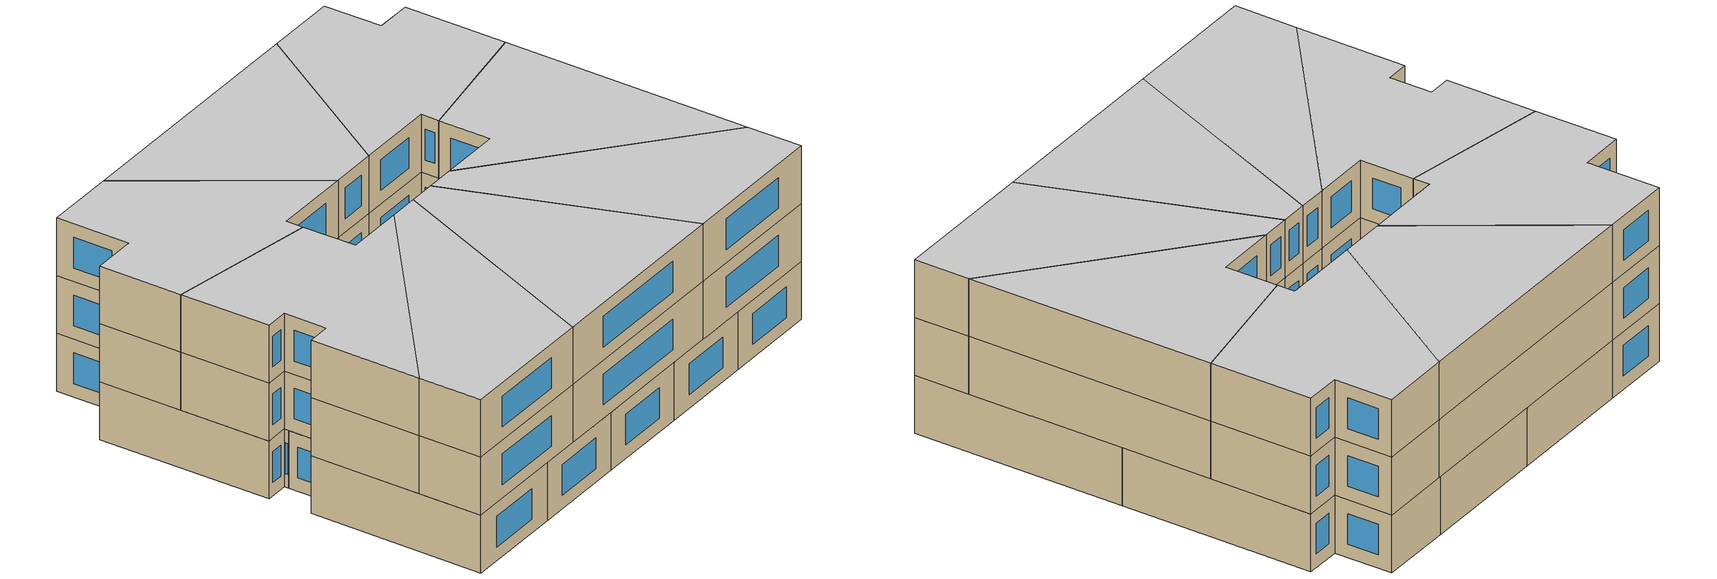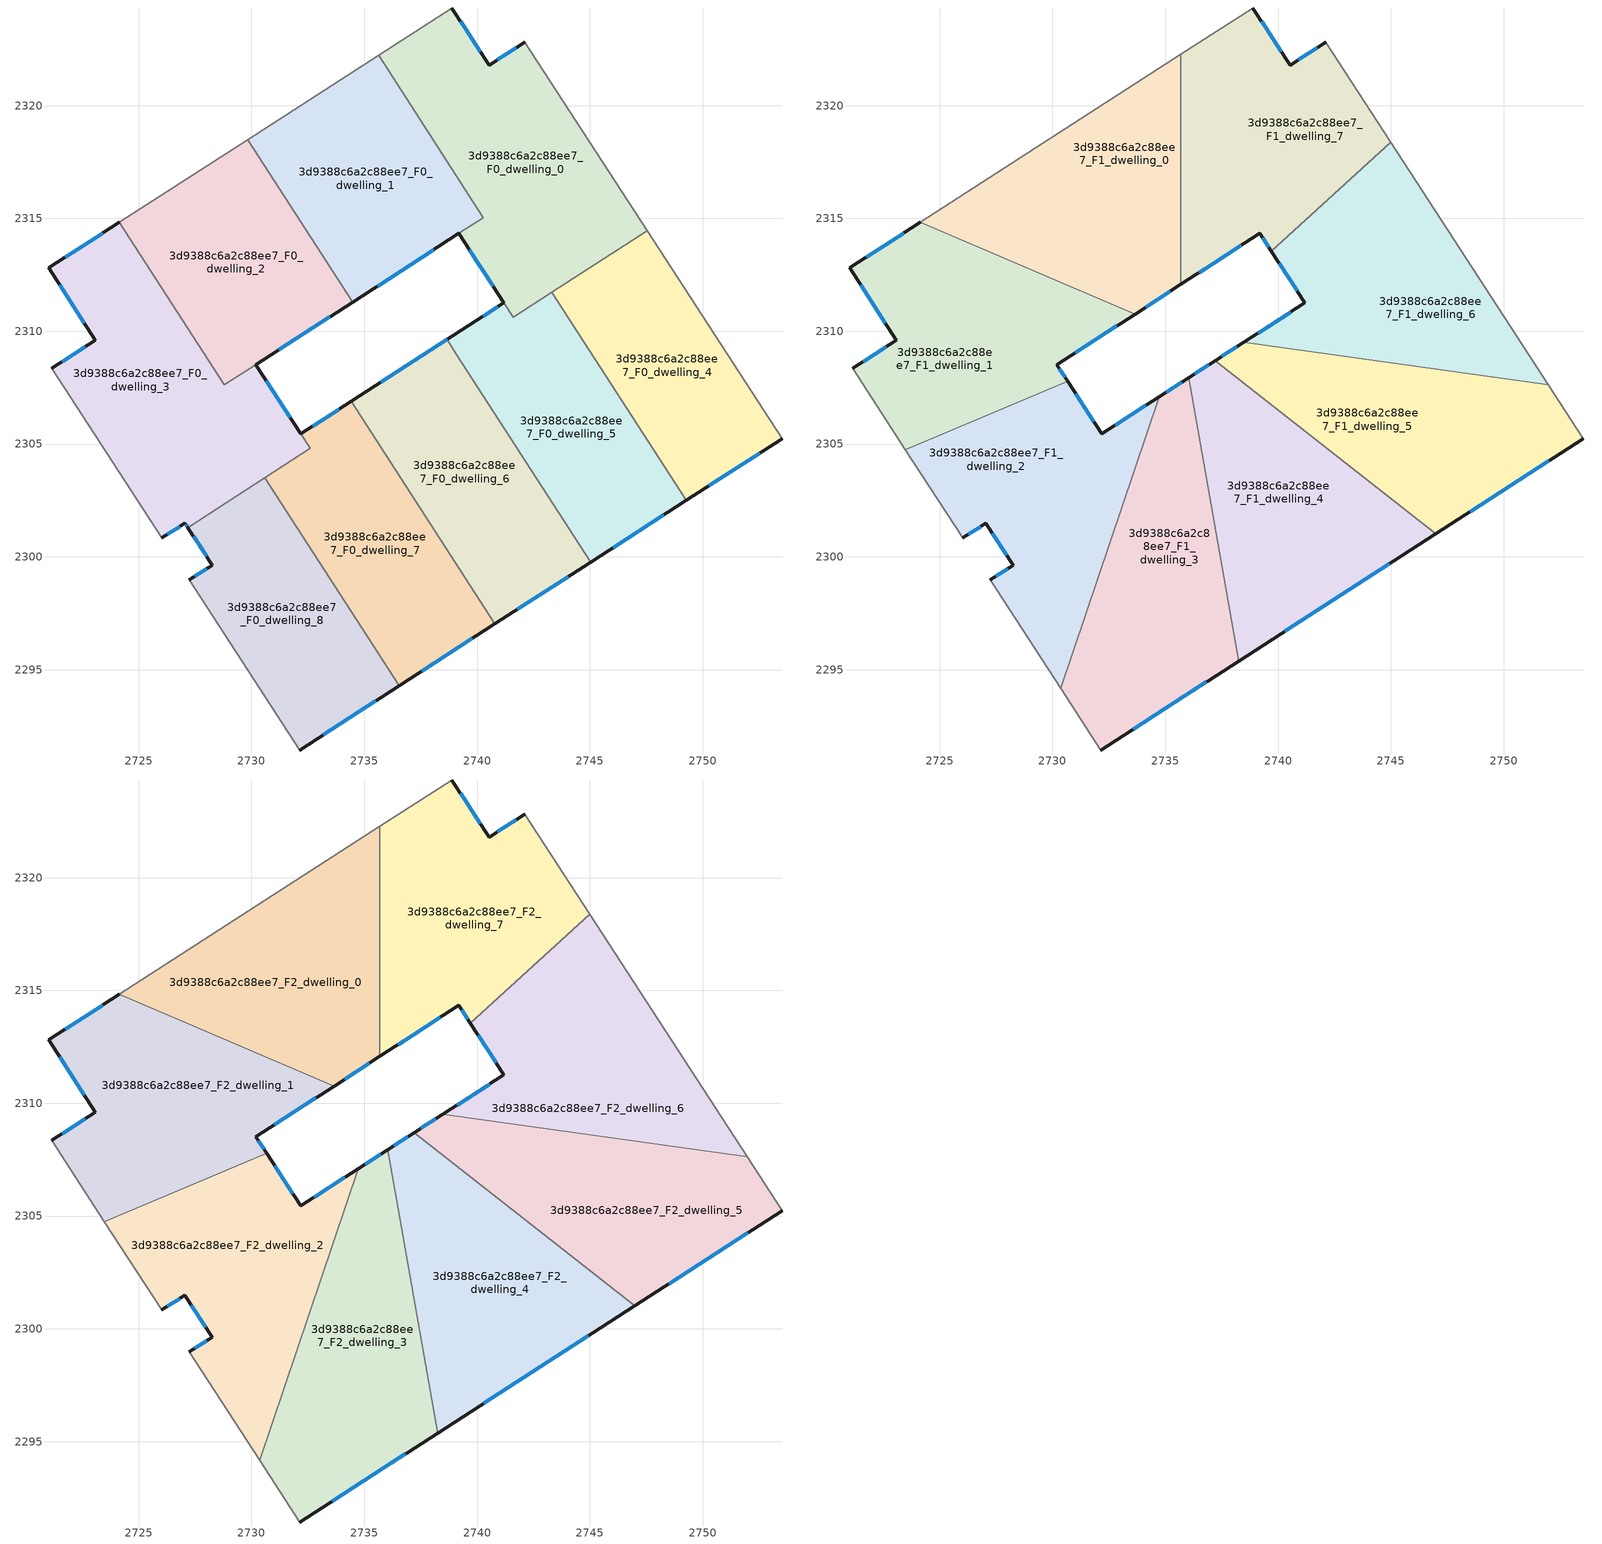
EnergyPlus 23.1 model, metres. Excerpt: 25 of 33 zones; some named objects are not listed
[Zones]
3d9388c6a2c88ee7_F0_dwelling_0
 floor ground (EU_floor_Construction): 2742.12,2322.82 2747.55,2314.45 2741.61,2310.62 2739.2,2314.34 2740.28,2315.04 2735.64,2322.24 2738.88,2324.33 2740.53,2321.8 z0
 wall outside (EU_wall_Construction): 2742.12,2322.82 2740.53,2321.8 2738.88,2324.33 / 2739.19,2314.34 2741.19,2311.26 z0:3
 wall to 3d9388c6a2c88ee7_F0_dwelling_1 (EU_wall_Construction): 2735.64,2322.24 2740.28,2315.04 2739.2,2314.34 z0:3
 wall adiabatic (EU_wall_Construction): 2738.88,2324.33 2735.64,2322.24 / 2747.55,2314.45 2742.12,2322.82 z0:3
 wall to 3d9388c6a2c88ee7_F0_dwelling_5 (EU_wall_Construction): 2741.19,2311.26 2741.61,2310.62 2743.32,2311.72 z0:3
 wall to 3d9388c6a2c88ee7_F0_dwelling_4 (EU_wall_Construction): 2743.32,2311.72 2747.55,2314.45 z0:3
 window (EU_Window_Construction): 2740.15,2322.39 2739.27,2323.74 / 2741.74,2322.58 2740.9,2322.04 / 2739.66,2313.62 2740.72,2311.99 z0.7:2.3
3d9388c6a2c88ee7_F0_dwelling_1
 floor ground (EU_floor_Construction): 2735.64,2322.24 2740.28,2315.04 2734.48,2311.29 2729.83,2318.49 z0
 wall outside (EU_wall_Construction): 2734.48,2311.29 2739.2,2314.34 z0:3
 wall to 3d9388c6a2c88ee7_F0_dwelling_2 (EU_wall_Construction): 2729.83,2318.49 2734.48,2311.29 z0:3
 wall adiabatic (EU_wall_Construction): 2735.64,2322.24 2729.83,2318.49 z0:3
 window (EU_Window_Construction): 2735.59,2312.01 2738.09,2313.62 z0.7:2.3
3d9388c6a2c88ee7_F0_dwelling_2
 floor ground (EU_floor_Construction): 2729.83,2318.49 2734.48,2311.29 2728.8,2307.62 2724.15,2314.83 z0
 wall outside (EU_wall_Construction): 2730.2,2308.52 2734.48,2311.29 z0:3
 wall adiabatic (EU_wall_Construction): 2729.83,2318.49 2724.15,2314.83 z0:3
 wall to 3d9388c6a2c88ee7_F0_dwelling_3 (EU_wall_Construction): 2724.15,2314.83 2728.8,2307.62 2730.19,2308.52 z0:3
 window (EU_Window_Construction): 2731.2,2309.17 2733.47,2310.64 z0.7:2.3
3d9388c6a2c88ee7_F0_dwelling_3
 floor ground (EU_floor_Construction): 2730.19,2308.52 2732.6,2304.81 2727.17,2301.3 2727.05,2301.49 2726.03,2300.84 2721.15,2308.36 2723.08,2309.61 2721.01,2312.81 2724.15,2314.83 2728.8,2307.62 z0
 wall outside (EU_wall_Construction): 2726.03,2300.84 2727.05,2301.49 2727.17,2301.3 / 2724.15,2314.83 2721.01,2312.81 2723.08,2309.61 2721.15,2308.36 / 2732.19,2305.45 2730.19,2308.52 z0:3
 wall adiabatic (EU_wall_Construction): 2721.15,2308.36 2726.03,2300.84 z0:3
 wall to 3d9388c6a2c88ee7_F0_dwelling_7 (EU_wall_Construction): 2730.6,2303.51 2732.6,2304.81 2732.19,2305.45 z0:3
 wall to 3d9388c6a2c88ee7_F0_dwelling_8 (EU_wall_Construction): 2727.17,2301.3 2730.6,2303.51 z0:3
 window (EU_Window_Construction): 2727.08,2301.45 2727.14,2301.35 / 2726.27,2300.99 2726.81,2301.34 / 2722.63,2309.31 2721.6,2308.65 / 2721.5,2312.06 2722.6,2310.36 / 2723.41,2314.35 2721.75,2313.28 / 2731.72,2306.17 2730.66,2307.8 z0.7:2.3
3d9388c6a2c88ee7_F0_dwelling_4
 floor ground (EU_floor_Construction): 2747.55,2314.45 2753.53,2305.24 2749.27,2302.5 2743.32,2311.72 z0
 wall outside (EU_wall_Construction): 2749.27,2302.5 2753.53,2305.24 z0:3
 wall to 3d9388c6a2c88ee7_F0_dwelling_5 (EU_wall_Construction): 2743.32,2311.72 2749.27,2302.5 z0:3
 wall adiabatic (EU_wall_Construction): 2753.53,2305.24 2747.55,2314.45 z0:3
 window (EU_Window_Construction): 2750.27,2303.14 2752.53,2304.6 z0.7:2.3
3d9388c6a2c88ee7_F0_dwelling_5
 floor ground (EU_floor_Construction): 2743.32,2311.72 2749.27,2302.5 2745.03,2299.76 2739.08,2308.98 2738.67,2309.63 2739.99,2310.49 2741.19,2311.26 2741.61,2310.62 z0
 wall outside (EU_wall_Construction): 2741.19,2311.26 2739.99,2310.49 / 2745.03,2299.76 2749.27,2302.5 z0:3
 wall to 3d9388c6a2c88ee7_F0_dwelling_6 (EU_wall_Construction): 2739.08,2308.98 2745.03,2299.76 / 2739.99,2310.49 2738.67,2309.63 2739.08,2308.99 z0:3
 window (EU_Window_Construction): 2740.91,2311.08 2740.27,2310.67 / 2746.03,2300.4 2748.28,2301.86 z0.7:2.3
3d9388c6a2c88ee7_F0_dwelling_6
 floor ground (EU_floor_Construction): 2739.99,2310.49 2738.67,2309.63 2739.08,2308.98 2745.03,2299.76 2740.79,2297.02 2734.42,2306.89 z0
 wall outside (EU_wall_Construction): 2739.99,2310.49 2734.42,2306.89 / 2740.79,2297.02 2745.03,2299.76 z0:3
 wall to 3d9388c6a2c88ee7_F0_dwelling_7 (EU_wall_Construction): 2734.42,2306.89 2740.79,2297.02 z0:3
 window (EU_Window_Construction): 2738.68,2309.64 2735.73,2307.74 / 2741.79,2297.67 2744.04,2299.12 z0.7:2.3
3d9388c6a2c88ee7_F0_dwelling_7
 floor ground (EU_floor_Construction): 2734.42,2306.89 2740.79,2297.02 2736.55,2294.29 2730.6,2303.51 2732.6,2304.81 2732.19,2305.45 z0
 wall outside (EU_wall_Construction): 2734.42,2306.89 2732.19,2305.45 / 2736.55,2294.29 2740.79,2297.02 z0:3
 wall to 3d9388c6a2c88ee7_F0_dwelling_8 (EU_wall_Construction): 2730.6,2303.51 2736.55,2294.29 z0:3
 window (EU_Window_Construction): 2733.9,2306.55 2732.71,2305.79 / 2737.54,2294.93 2739.79,2296.38 z0.7:2.3
3d9388c6a2c88ee7_F0_dwelling_8
 floor ground (EU_floor_Construction): 2730.6,2303.51 2736.55,2294.29 2732.14,2291.44 2727.24,2298.98 2728.26,2299.63 2727.17,2301.3 z0
 wall outside (EU_wall_Construction): 2732.14,2291.44 2736.55,2294.29 / 2727.17,2301.3 2728.26,2299.63 2727.24,2298.98 z0:3
 wall adiabatic (EU_wall_Construction): 2727.24,2298.98 2732.14,2291.44 z0:3
 window (EU_Window_Construction): 2733.17,2292.11 2735.51,2293.62 / 2728.02,2299.48 2727.48,2299.13 / 2727.43,2300.91 2728.01,2300.02 z0.7:2.3
3d9388c6a2c88ee7_F1_dwelling_0
 floor to 3d9388c6a2c88ee7_F0_dwelling_1 (EU_floor_Construction): 2735.64,2322.24 2735.69,2322.16 2735.69,2312.07 2734.48,2311.29 2729.83,2318.49 z3
 floor to 3d9388c6a2c88ee7_F0_dwelling_2 (EU_floor_Construction): 2729.83,2318.49 2734.48,2311.29 2733.66,2310.76 2724.15,2314.83 z3
 wall outside (EU_wall_Construction): 2733.66,2310.76 2735.69,2312.07 z3:6
 wall to 3d9388c6a2c88ee7_F1_dwelling_1 (EU_wall_Construction): 2724.14,2314.82 2733.66,2310.76 z3:6
 wall adiabatic (EU_wall_Construction): 2735.69,2322.27 2724.14,2314.82 z3:6
 wall to 3d9388c6a2c88ee7_F1_dwelling_7 (EU_wall_Construction): 2735.69,2312.07 2735.69,2322.27 z3:6
 window (EU_Window_Construction): 2734.14,2311.07 2735.21,2311.77 z3.7:5.3
3d9388c6a2c88ee7_F1_dwelling_1
 floor to 3d9388c6a2c88ee7_F0_dwelling_3 (EU_floor_Construction): 2730.19,2308.52 2730.67,2307.78 2723.48,2304.76 2721.15,2308.36 2723.08,2309.61 2721.01,2312.81 2724.14,2314.82 2724.15,2314.82 2728.8,2307.62 z3
 floor to 3d9388c6a2c88ee7_F0_dwelling_2 (EU_floor_Construction): 2733.66,2310.76 2728.8,2307.62 2724.15,2314.82 z3
 wall outside (EU_wall_Construction): 2724.14,2314.82 2721.01,2312.81 2723.08,2309.61 2721.15,2308.36 / 2730.67,2307.78 2730.19,2308.52 2733.66,2310.76 z3:6
 wall to 3d9388c6a2c88ee7_F1_dwelling_2 (EU_wall_Construction): 2723.48,2304.76 2730.67,2307.78 z3:6
 wall adiabatic (EU_wall_Construction): 2721.15,2308.36 2723.48,2304.76 z3:6
 window (EU_Window_Construction): 2721.5,2312.06 2722.6,2310.36 / 2723.41,2314.35 2721.75,2313.28 / 2731.01,2309.05 2732.84,2310.23 / 2730.56,2307.95 2730.3,2308.35 / 2722.63,2309.31 2721.6,2308.65 z3.7:5.3
3d9388c6a2c88ee7_F1_dwelling_2
 floor to 3d9388c6a2c88ee7_F0_dwelling_8 (EU_floor_Construction): 2730.6,2303.51 2732.51,2300.54 2730.36,2294.18 2727.24,2298.98 2728.26,2299.63 2727.17,2301.3 z3
 floor to 3d9388c6a2c88ee7_F0_dwelling_3 (EU_floor_Construction): 2730.67,2307.78 2732.6,2304.81 2727.17,2301.3 2727.05,2301.49 2726.03,2300.84 2723.48,2304.76 z3
 floor to 3d9388c6a2c88ee7_F0_dwelling_7 (EU_floor_Construction): 2734.42,2306.89 2734.59,2306.64 2732.51,2300.54 2730.6,2303.51 2732.6,2304.81 2732.19,2305.45 z3
 floor to 3d9388c6a2c88ee7_F0_dwelling_6 (EU_floor_Construction): 2734.74,2307.1 2734.59,2306.64 2734.42,2306.89 z3
 wall outside (EU_wall_Construction): 2726.03,2300.84 2727.05,2301.49 2728.26,2299.63 2727.24,2298.98 / 2734.74,2307.1 2732.19,2305.45 2730.67,2307.78 z3:6
 wall adiabatic (EU_wall_Construction): 2723.48,2304.76 2726.03,2300.84 / 2727.24,2298.98 2730.36,2294.18 z3:6
 wall to 3d9388c6a2c88ee7_F1_dwelling_3 (EU_wall_Construction): 2730.36,2294.18 2734.74,2307.1 z3:6
 window (EU_Window_Construction): 2726.27,2300.99 2726.81,2301.34 / 2731.83,2306 2731.03,2307.23 / 2734.14,2306.71 2732.79,2305.84 / 2728.02,2299.48 2727.48,2299.13 / 2727.33,2301.06 2727.98,2300.07 z3.7:5.3
3d9388c6a2c88ee7_F1_dwelling_3
 floor to 3d9388c6a2c88ee7_F0_dwelling_7 (EU_floor_Construction): 2734.59,2306.64 2736.89,2303.06 2738.25,2295.38 2736.55,2294.29 2732.51,2300.54 z3
 floor to 3d9388c6a2c88ee7_F0_dwelling_8 (EU_floor_Construction): 2732.51,2300.54 2736.55,2294.29 2732.14,2291.44 2730.36,2294.18 z3
 floor to 3d9388c6a2c88ee7_F0_dwelling_6 (EU_floor_Construction): 2736.04,2307.93 2736.89,2303.06 2734.59,2306.64 2734.74,2307.1 z3
 wall outside (EU_wall_Construction): 2736.04,2307.93 2734.74,2307.1 / 2732.14,2291.44 2738.25,2295.38 z3:6
 wall to 3d9388c6a2c88ee7_F1_dwelling_4 (EU_wall_Construction): 2738.25,2295.38 2736.04,2307.93 z3:6
 wall adiabatic (EU_wall_Construction): 2730.36,2294.18 2732.14,2291.44 z3:6
 window (EU_Window_Construction): 2735.73,2307.74 2735.05,2307.3 / 2733.57,2292.36 2736.81,2294.46 z3.7:5.3
3d9388c6a2c88ee7_F1_dwelling_4
 floor to 3d9388c6a2c88ee7_F0_dwelling_6 (EU_floor_Construction): 2741.38,2305.42 2745.03,2299.76 2740.79,2297.02 2736.89,2303.06 2736.04,2307.93 2737.21,2308.69 z3
 floor to 3d9388c6a2c88ee7_F0_dwelling_7 (EU_floor_Construction): 2736.89,2303.06 2740.79,2297.02 2738.25,2295.38 z3
 floor to 3d9388c6a2c88ee7_F0_dwelling_5 (EU_floor_Construction): 2746.98,2301.02 2745.03,2299.76 2741.39,2305.41 z3
 wall outside (EU_wall_Construction): 2737.21,2308.7 2736.04,2307.93 / 2738.25,2295.38 2746.98,2301.02 z3:6
 wall to 3d9388c6a2c88ee7_F1_dwelling_5 (EU_wall_Construction): 2746.98,2301.02 2737.21,2308.7 z3:6
 window (EU_Window_Construction): 2736.94,2308.52 2736.31,2308.11 / 2740.3,2296.71 2744.93,2299.69 z3.7:5.3
3d9388c6a2c88ee7_F1_dwelling_5
 floor outside (EU_floor_Construction): 2739.08,2308.98 2738.78,2309.46 2741.38,2305.42 z3
 floor to 3d9388c6a2c88ee7_F0_dwelling_5 (EU_floor_Construction): 2745.37,2308.55 2749.27,2302.5 2746.98,2301.02 2741.39,2305.41 2738.78,2309.46 z3
 floor to 3d9388c6a2c88ee7_F0_dwelling_4 (EU_floor_Construction): 2751.97,2307.64 2753.53,2305.24 2749.27,2302.5 2745.37,2308.55 z3
 floor to 3d9388c6a2c88ee7_F0_dwelling_6 (EU_floor_Construction): 2739.08,2308.98 2741.38,2305.42 2737.21,2308.69 2738.47,2309.51 2738.77,2309.47 z3
 wall outside (EU_wall_Construction): 2738.47,2309.51 2737.21,2308.7 / 2746.98,2301.02 2753.53,2305.24 z3:6
 wall to 3d9388c6a2c88ee7_F1_dwelling_6 (EU_wall_Construction): 2751.97,2307.64 2738.47,2309.51 z3:6
 wall adiabatic (EU_wall_Construction): 2753.53,2305.24 2751.97,2307.64 z3:6
 window (EU_Window_Construction): 2738.18,2309.32 2737.51,2308.89 / 2748.52,2302.01 2751.99,2304.25 z3.7:5.3
3d9388c6a2c88ee7_F1_dwelling_6
 floor to 3d9388c6a2c88ee7_F0_dwelling_4 (EU_floor_Construction): 2747.55,2314.45 2751.97,2307.64 2745.37,2308.55 2743.32,2311.72 z3
 floor to 3d9388c6a2c88ee7_F0_dwelling_0 (EU_floor_Construction): 2745,2318.37 2747.55,2314.45 2741.61,2310.62 2739.71,2313.55 z3
 floor to 3d9388c6a2c88ee7_F0_dwelling_5 (EU_floor_Construction): 2743.32,2311.72 2745.37,2308.55 2738.78,2309.46 2738.67,2309.63 2739.9,2310.43 2741.19,2311.26 2741.61,2310.62 z3
 floor to 3d9388c6a2c88ee7_F0_dwelling_6 (EU_floor_Construction): 2739.9,2310.43 2738.67,2309.63 2738.77,2309.47 2738.47,2309.51 z3
 wall outside (EU_wall_Construction): 2739.71,2313.55 2741.19,2311.26 2738.47,2309.51 z3:6
 wall to 3d9388c6a2c88ee7_F1_dwelling_7 (EU_wall_Construction): 2745,2318.37 2739.71,2313.55 z3:6
 wall adiabatic (EU_wall_Construction): 2751.97,2307.64 2745,2318.37 z3:6
 window (EU_Window_Construction): 2740.55,2310.85 2739.11,2309.92 / 2740.05,2313.01 2740.84,2311.8 z3.7:5.3
3d9388c6a2c88ee7_F1_dwelling_7
 floor to 3d9388c6a2c88ee7_F0_dwelling_0 (EU_floor_Construction): 2742.12,2322.82 2745,2318.37 2739.71,2313.55 2739.2,2314.34 2740.28,2315.04 2735.69,2322.16 2735.69,2322.27 2738.88,2324.33 2740.53,2321.8 z3
 floor to 3d9388c6a2c88ee7_F0_dwelling_1 (EU_floor_Construction): 2735.69,2322.16 2740.28,2315.04 2735.69,2312.07 z3
 wall outside (EU_wall_Construction): 2742.12,2322.82 2740.53,2321.8 2738.88,2324.33 / 2735.69,2312.07 2739.2,2314.34 2739.71,2313.55 z3:6
 wall adiabatic (EU_wall_Construction): 2745,2318.37 2742.12,2322.82 / 2738.88,2324.33 2735.69,2322.27 z3:6
 window (EU_Window_Construction): 2741.74,2322.58 2740.9,2322.04 / 2739.31,2314.15 2739.59,2313.73 / 2736.51,2312.61 2738.37,2313.81 / 2740.15,2322.39 2739.27,2323.74 z3.7:5.3
3d9388c6a2c88ee7_F2_dwelling_0
 floor to 3d9388c6a2c88ee7_F1_dwelling_0 (EU_floor_Construction): 2735.69,2322.27 2735.69,2312.07 2733.66,2310.76 2724.14,2314.82 z6
 wall outside (EU_wall_Construction): 2733.66,2310.76 2735.69,2312.07 z6:9
 wall to 3d9388c6a2c88ee7_F2_dwelling_1 (EU_wall_Construction): 2724.14,2314.82 2733.66,2310.76 z6:9
 wall adiabatic (EU_wall_Construction): 2735.69,2322.27 2724.14,2314.82 z6:9
 wall to 3d9388c6a2c88ee7_F2_dwelling_7 (EU_wall_Construction): 2735.69,2312.07 2735.69,2322.27 z6:9
 window (EU_Window_Construction): 2734.14,2311.07 2735.21,2311.77 z6.7:8.3
 ceiling to 3d9388c6a2c88ee7_F3_dwelling_0 (EU_floor_Construction): 2735.69,2312.07 2735.69,2322.27 2724.14,2314.82 2733.66,2310.76 z9
3d9388c6a2c88ee7_F2_dwelling_1
 floor to 3d9388c6a2c88ee7_F1_dwelling_1 (EU_floor_Construction): 2733.66,2310.76 2730.19,2308.52 2730.67,2307.78 2723.48,2304.76 2721.15,2308.36 2723.08,2309.61 2721.01,2312.81 2724.14,2314.82 z6
 wall outside (EU_wall_Construction): 2724.14,2314.82 2721.01,2312.81 2723.08,2309.61 2721.15,2308.36 / 2730.67,2307.78 2730.19,2308.52 2733.66,2310.76 z6:9
 wall to 3d9388c6a2c88ee7_F2_dwelling_2 (EU_wall_Construction): 2723.48,2304.76 2730.67,2307.78 z6:9
 wall adiabatic (EU_wall_Construction): 2721.15,2308.36 2723.48,2304.76 z6:9
 window (EU_Window_Construction): 2721.5,2312.06 2722.6,2310.36 / 2723.41,2314.35 2721.75,2313.28 / 2731.01,2309.05 2732.84,2310.23 / 2730.56,2307.95 2730.3,2308.35 / 2722.63,2309.31 2721.6,2308.65 z6.7:8.3
 ceiling to 3d9388c6a2c88ee7_F3_dwelling_1 (EU_floor_Construction): 2730.67,2307.78 2730.19,2308.52 2733.66,2310.76 2724.14,2314.82 2721.01,2312.81 2723.08,2309.61 2721.15,2308.36 2723.48,2304.76 z9
3d9388c6a2c88ee7_F2_dwelling_2
 floor to 3d9388c6a2c88ee7_F1_dwelling_2 (EU_floor_Construction): 2734.74,2307.1 2730.36,2294.18 2727.24,2298.98 2728.26,2299.63 2727.05,2301.49 2726.03,2300.84 2723.48,2304.76 2730.67,2307.78 2732.19,2305.45 z6
 wall outside (EU_wall_Construction): 2726.03,2300.84 2727.05,2301.49 2728.26,2299.63 2727.24,2298.98 / 2734.74,2307.1 2732.19,2305.45 2730.67,2307.78 z6:9
 wall adiabatic (EU_wall_Construction): 2723.48,2304.76 2726.03,2300.84 / 2727.24,2298.98 2730.36,2294.18 z6:9
 wall to 3d9388c6a2c88ee7_F2_dwelling_3 (EU_wall_Construction): 2730.36,2294.18 2734.74,2307.1 z6:9
 window (EU_Window_Construction): 2726.27,2300.99 2726.81,2301.34 / 2731.83,2306 2731.03,2307.23 / 2734.14,2306.71 2732.79,2305.84 / 2728.02,2299.48 2727.48,2299.13 / 2727.33,2301.06 2727.98,2300.07 z6.7:8.3
 ceiling to 3d9388c6a2c88ee7_F3_dwelling_2 (EU_floor_Construction): 2730.36,2294.18 2734.74,2307.1 2732.19,2305.45 2730.67,2307.78 2723.48,2304.76 2726.03,2300.84 2727.05,2301.49 2728.26,2299.63 2727.24,2298.98 z9
3d9388c6a2c88ee7_F2_dwelling_3
 floor to 3d9388c6a2c88ee7_F1_dwelling_3 (EU_floor_Construction): 2736.04,2307.93 2738.25,2295.38 2732.14,2291.44 2730.36,2294.18 2734.74,2307.1 z6
 wall outside (EU_wall_Construction): 2736.04,2307.93 2734.74,2307.1 / 2732.14,2291.44 2738.25,2295.38 z6:9
 wall to 3d9388c6a2c88ee7_F2_dwelling_4 (EU_wall_Construction): 2738.25,2295.38 2736.04,2307.93 z6:9
 wall adiabatic (EU_wall_Construction): 2730.36,2294.18 2732.14,2291.44 z6:9
 window (EU_Window_Construction): 2735.73,2307.74 2735.05,2307.3 / 2733.57,2292.36 2736.81,2294.46 z6.7:8.3
 ceiling to 3d9388c6a2c88ee7_F3_dwelling_3 (EU_floor_Construction): 2738.25,2295.38 2736.04,2307.93 2734.74,2307.1 2730.36,2294.18 2732.14,2291.44 z9
3d9388c6a2c88ee7_F2_dwelling_4
 floor to 3d9388c6a2c88ee7_F1_dwelling_4 (EU_floor_Construction): 2746.98,2301.02 2738.25,2295.38 2736.04,2307.93 2737.21,2308.7 z6
 wall outside (EU_wall_Construction): 2737.21,2308.7 2736.04,2307.93 / 2738.25,2295.38 2746.98,2301.02 z6:9
 wall to 3d9388c6a2c88ee7_F2_dwelling_5 (EU_wall_Construction): 2746.98,2301.02 2737.21,2308.7 z6:9
 window (EU_Window_Construction): 2736.94,2308.52 2736.31,2308.11 / 2740.3,2296.71 2744.93,2299.69 z6.7:8.3
 ceiling to 3d9388c6a2c88ee7_F3_dwelling_4 (EU_floor_Construction): 2746.98,2301.02 2737.21,2308.7 2736.04,2307.93 2738.25,2295.38 z9
3d9388c6a2c88ee7_F2_dwelling_5
 floor to 3d9388c6a2c88ee7_F1_dwelling_5 (EU_floor_Construction): 2751.97,2307.64 2753.53,2305.24 2746.98,2301.02 2737.21,2308.7 2738.47,2309.51 z6
 wall outside (EU_wall_Construction): 2738.47,2309.51 2737.21,2308.7 / 2746.98,2301.02 2753.53,2305.24 z6:9
 wall to 3d9388c6a2c88ee7_F2_dwelling_6 (EU_wall_Construction): 2751.97,2307.64 2738.47,2309.51 z6:9
 wall adiabatic (EU_wall_Construction): 2753.53,2305.24 2751.97,2307.64 z6:9
 window (EU_Window_Construction): 2738.18,2309.32 2737.51,2308.89 / 2748.52,2302.01 2751.99,2304.25 z6.7:8.3
 ceiling to 3d9388c6a2c88ee7_F3_dwelling_5 (EU_floor_Construction): 2753.53,2305.24 2751.97,2307.64 2738.47,2309.51 2737.21,2308.7 2746.98,2301.02 z9
3d9388c6a2c88ee7_F2_dwelling_6
 floor to 3d9388c6a2c88ee7_F1_dwelling_6 (EU_floor_Construction): 2745,2318.37 2751.97,2307.64 2738.47,2309.51 2741.19,2311.26 2739.71,2313.55 z6
 wall outside (EU_wall_Construction): 2739.71,2313.55 2741.19,2311.26 2738.47,2309.51 z6:9
 wall to 3d9388c6a2c88ee7_F2_dwelling_7 (EU_wall_Construction): 2745,2318.37 2739.71,2313.55 z6:9
 wall adiabatic (EU_wall_Construction): 2751.97,2307.64 2745,2318.37 z6:9
 window (EU_Window_Construction): 2740.55,2310.85 2739.11,2309.92 / 2740.05,2313.01 2740.84,2311.8 z6.7:8.3
 ceiling to 3d9388c6a2c88ee7_F3_dwelling_6 (EU_floor_Construction): 2751.97,2307.64 2745,2318.37 2739.71,2313.55 2741.19,2311.26 2738.47,2309.51 z9
3d9388c6a2c88ee7_F2_dwelling_7
 floor to 3d9388c6a2c88ee7_F1_dwelling_7 (EU_floor_Construction): 2742.12,2322.82 2745,2318.37 2739.71,2313.55 2739.2,2314.34 2735.69,2312.07 2735.69,2322.27 2738.88,2324.33 2740.53,2321.8 z6
 wall outside (EU_wall_Construction): 2742.12,2322.82 2740.53,2321.8 2738.88,2324.33 / 2735.69,2312.07 2739.2,2314.34 2739.71,2313.55 z6:9
 wall adiabatic (EU_wall_Construction): 2745,2318.37 2742.12,2322.82 / 2738.88,2324.33 2735.69,2322.27 z6:9
 window (EU_Window_Construction): 2741.74,2322.58 2740.9,2322.04 / 2739.31,2314.15 2739.59,2313.73 / 2736.51,2312.61 2738.37,2313.81 / 2740.15,2322.39 2739.27,2323.74 z6.7:8.3
 ceiling to 3d9388c6a2c88ee7_F3_dwelling_7 (EU_floor_Construction): 2739.71,2313.55 2745,2318.37 2742.12,2322.82 2740.53,2321.8 2738.88,2324.33 2735.69,2322.27 2735.69,2312.07 2739.2,2314.34 z9
[Building]
EU S2 Campaign: North Axis=0; Terrain=City; Solar Distribution=FullExterior
[Site:Location]
Budapest.Ferenc.Liszt.Intl.AP: Latitude=47.437; Longitude=19.256; Time Zone=1; Elevation=185
[SizingPeriod:WeatherFileDays]
AnnualSizingPeriod: Begin Month=1; Begin Day of Month=1; End Month=12; End Day of Month=31; Day of Week for Start Day=Monday; Use Weather File Daylight Saving Period=No; Use Weather File Rain and Snow Indicators=No
[MATERIAL]
EU_InternalMass_Material: Roughness=MediumRough; Thickness=0.1; Conductivity=1; Density=1800; Specific Heat=900; Thermal Absorptance=0.9; Solar Absorptance=0.7; Visible Absorptance=0.7
[MATERIAL:NOMASS] Roughness=MediumRough; Thermal Absorptance=0.9; Solar Absorptance=0.7; Visible Absorptance=0.7
Name | Thermal Resistance
EU_wall_NoMass | 0.832559
EU_floor_NoMass | 0.872794
[WINDOWMATERIAL:SIMPLEGLAZINGSYSTEM]
EU_Window_SimpleGlazing: UFactor=2.79869; Solar Heat Gain Coefficient=0.75; Visible Transmittance=0.75
[CONSTRUCTION]
EU_wall_Construction: EU_wall_NoMass
EU_floor_Construction: EU_floor_NoMass
EU_Window_Construction: EU_Window_SimpleGlazing
EU_InternalMass_Construction: EU_InternalMass_Material
[ZONE] Type=1; Multiplier=1; Ceiling Height=autocalculate; Floor Area=autocalculate; Part of Total Floor Area=Yes
Name | Volume
3d9388c6a2c88ee7_F0_dwelling_0 | 224.944
3d9388c6a2c88ee7_F1_dwelling_0; 3d9388c6a2c88ee7_F2_dwelling_0 | 207.797
3d9388c6a2c88ee7_F0_dwelling_1 | 177.652
3d9388c6a2c88ee7_F1_dwelling_1; 3d9388c6a2c88ee7_F2_dwelling_1 | 207.79
3d9388c6a2c88ee7_F0_dwelling_2 | 173.973
3d9388c6a2c88ee7_F1_dwelling_2; 3d9388c6a2c88ee7_F2_dwelling_2 | 207.796
3d9388c6a2c88ee7_F0_dwelling_3 | 229.893
3d9388c6a2c88ee7_F1_dwelling_3; 3d9388c6a2c88ee7_F2_dwelling_3 | 207.795
3d9388c6a2c88ee7_F0_dwelling_4 | 166.239
3d9388c6a2c88ee7_F1_dwelling_4; 3d9388c6a2c88ee7_F2_dwelling_4 | 207.793
3d9388c6a2c88ee7_F0_dwelling_5 | 173.164
3d9388c6a2c88ee7_F1_dwelling_5; 3d9388c6a2c88ee7_F2_dwelling_5 | 207.811
3d9388c6a2c88ee7_F0_dwelling_6 | 177.88
3d9388c6a2c88ee7_F1_dwelling_6; 3d9388c6a2c88ee7_F2_dwelling_6 | 207.792
3d9388c6a2c88ee7_F0_dwelling_7 | 172.369
3d9388c6a2c88ee7_F1_dwelling_7; 3d9388c6a2c88ee7_F2_dwelling_7 | 207.773
3d9388c6a2c88ee7_F0_dwelling_8 | 166.234
[INTERNALMASS] Construction=EU_InternalMass_Construction
Name | Zone or ZoneList | Surface Area
3d9388c6a2c88ee7_F0_dwelling_0_EU_InternalMass | 3d9388c6a2c88ee7_F0_dwelling_0 | 74.9858
3d9388c6a2c88ee7_F0_dwelling_1_EU_InternalMass | 3d9388c6a2c88ee7_F0_dwelling_1 | 59.2158
3d9388c6a2c88ee7_F0_dwelling_2_EU_InternalMass | 3d9388c6a2c88ee7_F0_dwelling_2 | 57.9914
3d9388c6a2c88ee7_F0_dwelling_3_EU_InternalMass | 3d9388c6a2c88ee7_F0_dwelling_3 | 76.6298
3d9388c6a2c88ee7_F0_dwelling_4_EU_InternalMass | 3d9388c6a2c88ee7_F0_dwelling_4 | 55.413
3d9388c6a2c88ee7_F0_dwelling_5_EU_InternalMass | 3d9388c6a2c88ee7_F0_dwelling_5 | 57.7146
3d9388c6a2c88ee7_F0_dwelling_6_EU_InternalMass | 3d9388c6a2c88ee7_F0_dwelling_6 | 59.3053
3d9388c6a2c88ee7_F0_dwelling_7_EU_InternalMass | 3d9388c6a2c88ee7_F0_dwelling_7 | 57.4525
3d9388c6a2c88ee7_F0_dwelling_8_EU_InternalMass | 3d9388c6a2c88ee7_F0_dwelling_8 | 55.4112
3d9388c6a2c88ee7_F1_dwelling_0_EU_InternalMass | 3d9388c6a2c88ee7_F1_dwelling_0 | 69.2656
3d9388c6a2c88ee7_F1_dwelling_1_EU_InternalMass | 3d9388c6a2c88ee7_F1_dwelling_1 | 69.2631
3d9388c6a2c88ee7_F1_dwelling_2_EU_InternalMass | 3d9388c6a2c88ee7_F1_dwelling_2 | 69.2651
3d9388c6a2c88ee7_F1_dwelling_3_EU_InternalMass | 3d9388c6a2c88ee7_F1_dwelling_3 | 69.2647
3d9388c6a2c88ee7_F1_dwelling_4_EU_InternalMass | 3d9388c6a2c88ee7_F1_dwelling_4 | 69.2645
3d9388c6a2c88ee7_F1_dwelling_5_EU_InternalMass | 3d9388c6a2c88ee7_F1_dwelling_5 | 69.2702
3d9388c6a2c88ee7_F1_dwelling_6_EU_InternalMass | 3d9388c6a2c88ee7_F1_dwelling_6 | 69.2638
3d9388c6a2c88ee7_F1_dwelling_7_EU_InternalMass | 3d9388c6a2c88ee7_F1_dwelling_7 | 69.2578
3d9388c6a2c88ee7_F2_dwelling_0_EU_InternalMass | 3d9388c6a2c88ee7_F2_dwelling_0 | 69.2656
3d9388c6a2c88ee7_F2_dwelling_1_EU_InternalMass | 3d9388c6a2c88ee7_F2_dwelling_1 | 69.2631
3d9388c6a2c88ee7_F2_dwelling_2_EU_InternalMass | 3d9388c6a2c88ee7_F2_dwelling_2 | 69.2651
3d9388c6a2c88ee7_F2_dwelling_3_EU_InternalMass | 3d9388c6a2c88ee7_F2_dwelling_3 | 69.2647
3d9388c6a2c88ee7_F2_dwelling_4_EU_InternalMass | 3d9388c6a2c88ee7_F2_dwelling_4 | 69.2645
3d9388c6a2c88ee7_F2_dwelling_5_EU_InternalMass | 3d9388c6a2c88ee7_F2_dwelling_5 | 69.2702
3d9388c6a2c88ee7_F2_dwelling_6_EU_InternalMass | 3d9388c6a2c88ee7_F2_dwelling_6 | 69.2638
3d9388c6a2c88ee7_F2_dwelling_7_EU_InternalMass | 3d9388c6a2c88ee7_F2_dwelling_7 | 69.2578
[OTHEREQUIPMENT] Fuel Type=Electricity; Design Level Calculation Method=Watts/Area; Power per Zone Floor Area=1; Fraction Latent=0; Fraction Radiant=0; Fraction Lost=0; Carbon Dioxide Generation Rate=0; EndUse Subcategory=EU_Step8_InternalGains
Name | Zone or ZoneList or Space or SpaceList | Schedule
EU_Step8_InternalGain_3d9388c6a2c88ee7_F0_dwelling_0_f000 | 3d9388c6a2c88ee7_F0_dwelling_0 | EU_Step8_GainSchedule_3d9388c6a2c88ee7_F0_dwelling_0_f000
EU_Step8_InternalGain_3d9388c6a2c88ee7_F0_dwelling_1_f000 | 3d9388c6a2c88ee7_F0_dwelling_1 | EU_Step8_GainSchedule_3d9388c6a2c88ee7_F0_dwelling_1_f000
EU_Step8_InternalGain_3d9388c6a2c88ee7_F0_dwelling_2_f000 | 3d9388c6a2c88ee7_F0_dwelling_2 | EU_Step8_GainSchedule_3d9388c6a2c88ee7_F0_dwelling_2_f000
EU_Step8_InternalGain_3d9388c6a2c88ee7_F0_dwelling_3_f000 | 3d9388c6a2c88ee7_F0_dwelling_3 | EU_Step8_GainSchedule_3d9388c6a2c88ee7_F0_dwelling_3_f000
EU_Step8_InternalGain_3d9388c6a2c88ee7_F0_dwelling_4_f000 | 3d9388c6a2c88ee7_F0_dwelling_4 | EU_Step8_GainSchedule_3d9388c6a2c88ee7_F0_dwelling_4_f000
EU_Step8_InternalGain_3d9388c6a2c88ee7_F0_dwelling_5_f000 | 3d9388c6a2c88ee7_F0_dwelling_5 | EU_Step8_GainSchedule_3d9388c6a2c88ee7_F0_dwelling_5_f000
EU_Step8_InternalGain_3d9388c6a2c88ee7_F0_dwelling_6_f000 | 3d9388c6a2c88ee7_F0_dwelling_6 | EU_Step8_GainSchedule_3d9388c6a2c88ee7_F0_dwelling_6_f000
EU_Step8_InternalGain_3d9388c6a2c88ee7_F0_dwelling_7_f000 | 3d9388c6a2c88ee7_F0_dwelling_7 | EU_Step8_GainSchedule_3d9388c6a2c88ee7_F0_dwelling_7_f000
EU_Step8_InternalGain_3d9388c6a2c88ee7_F0_dwelling_8_f000 | 3d9388c6a2c88ee7_F0_dwelling_8 | EU_Step8_GainSchedule_3d9388c6a2c88ee7_F0_dwelling_8_f000
EU_Step8_InternalGain_3d9388c6a2c88ee7_F1_dwelling_0_f000 | 3d9388c6a2c88ee7_F1_dwelling_0 | EU_Step8_GainSchedule_3d9388c6a2c88ee7_F1_dwelling_0_f000
EU_Step8_InternalGain_3d9388c6a2c88ee7_F1_dwelling_1_f000 | 3d9388c6a2c88ee7_F1_dwelling_1 | EU_Step8_GainSchedule_3d9388c6a2c88ee7_F1_dwelling_1_f000
EU_Step8_InternalGain_3d9388c6a2c88ee7_F1_dwelling_2_f000 | 3d9388c6a2c88ee7_F1_dwelling_2 | EU_Step8_GainSchedule_3d9388c6a2c88ee7_F1_dwelling_2_f000
EU_Step8_InternalGain_3d9388c6a2c88ee7_F1_dwelling_3_f000 | 3d9388c6a2c88ee7_F1_dwelling_3 | EU_Step8_GainSchedule_3d9388c6a2c88ee7_F1_dwelling_3_f000
EU_Step8_InternalGain_3d9388c6a2c88ee7_F1_dwelling_4_f000 | 3d9388c6a2c88ee7_F1_dwelling_4 | EU_Step8_GainSchedule_3d9388c6a2c88ee7_F1_dwelling_4_f000
EU_Step8_InternalGain_3d9388c6a2c88ee7_F1_dwelling_5_f000 | 3d9388c6a2c88ee7_F1_dwelling_5 | EU_Step8_GainSchedule_3d9388c6a2c88ee7_F1_dwelling_5_f000
EU_Step8_InternalGain_3d9388c6a2c88ee7_F1_dwelling_6_f000 | 3d9388c6a2c88ee7_F1_dwelling_6 | EU_Step8_GainSchedule_3d9388c6a2c88ee7_F1_dwelling_6_f000
EU_Step8_InternalGain_3d9388c6a2c88ee7_F1_dwelling_7_f000 | 3d9388c6a2c88ee7_F1_dwelling_7 | EU_Step8_GainSchedule_3d9388c6a2c88ee7_F1_dwelling_7_f000
EU_Step8_InternalGain_3d9388c6a2c88ee7_F2_dwelling_0_f000 | 3d9388c6a2c88ee7_F2_dwelling_0 | EU_Step8_GainSchedule_3d9388c6a2c88ee7_F2_dwelling_0_f000
EU_Step8_InternalGain_3d9388c6a2c88ee7_F2_dwelling_1_f000 | 3d9388c6a2c88ee7_F2_dwelling_1 | EU_Step8_GainSchedule_3d9388c6a2c88ee7_F2_dwelling_1_f000
EU_Step8_InternalGain_3d9388c6a2c88ee7_F2_dwelling_2_f000 | 3d9388c6a2c88ee7_F2_dwelling_2 | EU_Step8_GainSchedule_3d9388c6a2c88ee7_F2_dwelling_2_f000
EU_Step8_InternalGain_3d9388c6a2c88ee7_F2_dwelling_3_f000 | 3d9388c6a2c88ee7_F2_dwelling_3 | EU_Step8_GainSchedule_3d9388c6a2c88ee7_F2_dwelling_3_f000
EU_Step8_InternalGain_3d9388c6a2c88ee7_F2_dwelling_4_f000 | 3d9388c6a2c88ee7_F2_dwelling_4 | EU_Step8_GainSchedule_3d9388c6a2c88ee7_F2_dwelling_4_f000
EU_Step8_InternalGain_3d9388c6a2c88ee7_F2_dwelling_5_f000 | 3d9388c6a2c88ee7_F2_dwelling_5 | EU_Step8_GainSchedule_3d9388c6a2c88ee7_F2_dwelling_5_f000
EU_Step8_InternalGain_3d9388c6a2c88ee7_F2_dwelling_6_f000 | 3d9388c6a2c88ee7_F2_dwelling_6 | EU_Step8_GainSchedule_3d9388c6a2c88ee7_F2_dwelling_6_f000
EU_Step8_InternalGain_3d9388c6a2c88ee7_F2_dwelling_7_f000 | 3d9388c6a2c88ee7_F2_dwelling_7 | EU_Step8_GainSchedule_3d9388c6a2c88ee7_F2_dwelling_7_f000
[ZONEVENTILATION:DESIGNFLOWRATE] Schedule=EU_AlwaysOn; Design Flow Rate Calculation Method=AirChanges/Hour; Air Changes per Hour=0.475469; Ventilation Type=Natural; Fan Pressure Rise=0; Fan Total Efficiency=1; Constant Term Coefficient=1; Temperature Term Coefficient=0; Velocity Term Coefficient=0; Velocity Squared Term Coefficient=0; Minimum Indoor Temperature=-100; Maximum Indoor Temperature=100; Delta Temperature=-100; Minimum Outdoor Temperature=-100; Maximum Outdoor Temperature=100; Maximum Wind Speed=40
Name | Zone or ZoneList or Space or SpaceList
EU_ConstantAir_3d9388c6a2c88ee7_F0_dwelling_0 | 3d9388c6a2c88ee7_F0_dwelling_0
EU_ConstantAir_3d9388c6a2c88ee7_F0_dwelling_1 | 3d9388c6a2c88ee7_F0_dwelling_1
EU_ConstantAir_3d9388c6a2c88ee7_F0_dwelling_2 | 3d9388c6a2c88ee7_F0_dwelling_2
EU_ConstantAir_3d9388c6a2c88ee7_F0_dwelling_3 | 3d9388c6a2c88ee7_F0_dwelling_3
EU_ConstantAir_3d9388c6a2c88ee7_F0_dwelling_4 | 3d9388c6a2c88ee7_F0_dwelling_4
EU_ConstantAir_3d9388c6a2c88ee7_F0_dwelling_5 | 3d9388c6a2c88ee7_F0_dwelling_5
EU_ConstantAir_3d9388c6a2c88ee7_F0_dwelling_6 | 3d9388c6a2c88ee7_F0_dwelling_6
EU_ConstantAir_3d9388c6a2c88ee7_F0_dwelling_7 | 3d9388c6a2c88ee7_F0_dwelling_7
EU_ConstantAir_3d9388c6a2c88ee7_F0_dwelling_8 | 3d9388c6a2c88ee7_F0_dwelling_8
EU_ConstantAir_3d9388c6a2c88ee7_F1_dwelling_0 | 3d9388c6a2c88ee7_F1_dwelling_0
EU_ConstantAir_3d9388c6a2c88ee7_F1_dwelling_1 | 3d9388c6a2c88ee7_F1_dwelling_1
EU_ConstantAir_3d9388c6a2c88ee7_F1_dwelling_2 | 3d9388c6a2c88ee7_F1_dwelling_2
EU_ConstantAir_3d9388c6a2c88ee7_F1_dwelling_3 | 3d9388c6a2c88ee7_F1_dwelling_3
EU_ConstantAir_3d9388c6a2c88ee7_F1_dwelling_4 | 3d9388c6a2c88ee7_F1_dwelling_4
EU_ConstantAir_3d9388c6a2c88ee7_F1_dwelling_5 | 3d9388c6a2c88ee7_F1_dwelling_5
EU_ConstantAir_3d9388c6a2c88ee7_F1_dwelling_6 | 3d9388c6a2c88ee7_F1_dwelling_6
EU_ConstantAir_3d9388c6a2c88ee7_F1_dwelling_7 | 3d9388c6a2c88ee7_F1_dwelling_7
EU_ConstantAir_3d9388c6a2c88ee7_F2_dwelling_0 | 3d9388c6a2c88ee7_F2_dwelling_0
EU_ConstantAir_3d9388c6a2c88ee7_F2_dwelling_1 | 3d9388c6a2c88ee7_F2_dwelling_1
EU_ConstantAir_3d9388c6a2c88ee7_F2_dwelling_2 | 3d9388c6a2c88ee7_F2_dwelling_2
EU_ConstantAir_3d9388c6a2c88ee7_F2_dwelling_3 | 3d9388c6a2c88ee7_F2_dwelling_3
EU_ConstantAir_3d9388c6a2c88ee7_F2_dwelling_4 | 3d9388c6a2c88ee7_F2_dwelling_4
EU_ConstantAir_3d9388c6a2c88ee7_F2_dwelling_5 | 3d9388c6a2c88ee7_F2_dwelling_5
EU_ConstantAir_3d9388c6a2c88ee7_F2_dwelling_6 | 3d9388c6a2c88ee7_F2_dwelling_6
EU_ConstantAir_3d9388c6a2c88ee7_F2_dwelling_7 | 3d9388c6a2c88ee7_F2_dwelling_7
[HVACTEMPLATE:THERMOSTAT] Constant Heating Setpoint=20; Constant Cooling Setpoint=50
EU_HeatOnly_3d9388c6a2c88ee7_F0_dwelling_0; EU_HeatOnly_3d9388c6a2c88ee7_F0_dwelling_1; EU_HeatOnly_3d9388c6a2c88ee7_F0_dwelling_2; EU_HeatOnly_3d9388c6a2c88ee7_F0_dwelling_3; EU_HeatOnly_3d9388c6a2c88ee7_F0_dwelling_4; EU_HeatOnly_3d9388c6a2c88ee7_F0_dwelling_5; EU_HeatOnly_3d9388c6a2c88ee7_F0_dwelling_6; EU_HeatOnly_3d9388c6a2c88ee7_F0_dwelling_7; EU_HeatOnly_3d9388c6a2c88ee7_F0_dwelling_8; EU_HeatOnly_3d9388c6a2c88ee7_F1_dwelling_0; EU_HeatOnly_3d9388c6a2c88ee7_F1_dwelling_1; EU_HeatOnly_3d9388c6a2c88ee7_F1_dwelling_2; EU_HeatOnly_3d9388c6a2c88ee7_F1_dwelling_3; EU_HeatOnly_3d9388c6a2c88ee7_F1_dwelling_4
[HVACTEMPLATE:ZONE:IDEALLOADSAIRSYSTEM] System Availability Schedule=EU_AlwaysOn; Maximum Heating Supply Air Temperature=50; Minimum Cooling Supply Air Temperature=13; Maximum Heating Supply Air Humidity Ratio=0.0156; Minimum Cooling Supply Air Humidity Ratio=0.0077; Heating Limit=NoLimit; Cooling Limit=NoLimit; Heating Availability Schedule=EU_AlwaysOn; Cooling Availability Schedule=EU_CoolingOff; Dehumidification Control Type=ConstantSensibleHeatRatio; Cooling Sensible Heat Ratio=0.7; Dehumidification Setpoint=60; Humidification Control Type=None; Humidification Setpoint=30; Outdoor Air Method=None; Outdoor Air Flow Rate per Person=0.00944; Outdoor Air Flow Rate per Zone Floor Area=0; Outdoor Air Flow Rate per Zone=0; Demand Controlled Ventilation Type=None; Outdoor Air Economizer Type=NoEconomizer; Heat Recovery Type=None; Sensible Heat Recovery Effectiveness=0.7; Latent Heat Recovery Effectiveness=0.65
Name | Template Thermostat
3d9388c6a2c88ee7_F0_dwelling_0 | EU_HeatOnly_3d9388c6a2c88ee7_F0_dwelling_0
3d9388c6a2c88ee7_F0_dwelling_1 | EU_HeatOnly_3d9388c6a2c88ee7_F0_dwelling_1
3d9388c6a2c88ee7_F0_dwelling_2 | EU_HeatOnly_3d9388c6a2c88ee7_F0_dwelling_2
3d9388c6a2c88ee7_F0_dwelling_3 | EU_HeatOnly_3d9388c6a2c88ee7_F0_dwelling_3
3d9388c6a2c88ee7_F0_dwelling_4 | EU_HeatOnly_3d9388c6a2c88ee7_F0_dwelling_4
3d9388c6a2c88ee7_F0_dwelling_5 | EU_HeatOnly_3d9388c6a2c88ee7_F0_dwelling_5
3d9388c6a2c88ee7_F0_dwelling_6 | EU_HeatOnly_3d9388c6a2c88ee7_F0_dwelling_6
3d9388c6a2c88ee7_F0_dwelling_7 | EU_HeatOnly_3d9388c6a2c88ee7_F0_dwelling_7
3d9388c6a2c88ee7_F0_dwelling_8 | EU_HeatOnly_3d9388c6a2c88ee7_F0_dwelling_8
3d9388c6a2c88ee7_F1_dwelling_0 | EU_HeatOnly_3d9388c6a2c88ee7_F1_dwelling_0
3d9388c6a2c88ee7_F1_dwelling_1 | EU_HeatOnly_3d9388c6a2c88ee7_F1_dwelling_1
3d9388c6a2c88ee7_F1_dwelling_2 | EU_HeatOnly_3d9388c6a2c88ee7_F1_dwelling_2
3d9388c6a2c88ee7_F1_dwelling_3 | EU_HeatOnly_3d9388c6a2c88ee7_F1_dwelling_3
3d9388c6a2c88ee7_F1_dwelling_4 | EU_HeatOnly_3d9388c6a2c88ee7_F1_dwelling_4
3d9388c6a2c88ee7_F1_dwelling_5 | EU_HeatOnly_3d9388c6a2c88ee7_F1_dwelling_5
3d9388c6a2c88ee7_F1_dwelling_6 | EU_HeatOnly_3d9388c6a2c88ee7_F1_dwelling_6
3d9388c6a2c88ee7_F1_dwelling_7 | EU_HeatOnly_3d9388c6a2c88ee7_F1_dwelling_7
3d9388c6a2c88ee7_F2_dwelling_0 | EU_HeatOnly_3d9388c6a2c88ee7_F2_dwelling_0
3d9388c6a2c88ee7_F2_dwelling_1 | EU_HeatOnly_3d9388c6a2c88ee7_F2_dwelling_1
3d9388c6a2c88ee7_F2_dwelling_2 | EU_HeatOnly_3d9388c6a2c88ee7_F2_dwelling_2
3d9388c6a2c88ee7_F2_dwelling_3 | EU_HeatOnly_3d9388c6a2c88ee7_F2_dwelling_3
3d9388c6a2c88ee7_F2_dwelling_4 | EU_HeatOnly_3d9388c6a2c88ee7_F2_dwelling_4
3d9388c6a2c88ee7_F2_dwelling_5 | EU_HeatOnly_3d9388c6a2c88ee7_F2_dwelling_5
3d9388c6a2c88ee7_F2_dwelling_6 | EU_HeatOnly_3d9388c6a2c88ee7_F2_dwelling_6
3d9388c6a2c88ee7_F2_dwelling_7 | EU_HeatOnly_3d9388c6a2c88ee7_F2_dwelling_7
[SIZING:ZONE] Zone Cooling Design Supply Air Temperature Input Method=SupplyAirTemperature; Zone Cooling Design Supply Air Temperature=13; Zone Heating Design Supply Air Temperature Input Method=SupplyAirTemperature; Zone Heating Design Supply Air Temperature=50; Zone Cooling Design Supply Air Humidity Ratio=0.008; Zone Heating Design Supply Air Humidity Ratio=0.008; Cooling Design Air Flow Method=DesignDay; Cooling Design Air Flow Rate=0; Cooling Minimum Air Flow per Zone Floor Area=0.000762; Cooling Minimum Air Flow=0; Cooling Minimum Air Flow Fraction=0.2; Heating Design Air Flow Method=DesignDay; Heating Design Air Flow Rate=0; Heating Maximum Air Flow per Zone Floor Area=0.002032; Heating Maximum Air Flow=0.141576; Heating Maximum Air Flow Fraction=0.3; Account for Dedicated Outdoor Air System=No; Dedicated Outdoor Air System Control Strategy=NeutralSupplyAir; Dedicated Outdoor Air Low Setpoint Temperature for Design=autosize; Dedicated Outdoor Air High Setpoint Temperature for Design=autosize; Zone Load Sizing Method=Sensible Load Only No Latent Load; Zone Latent Cooling Design Supply Air Humidity Ratio Input Method=HumidityRatioDifference; Zone Cooling Design Supply Air Humidity Ratio Difference=0.005; Zone Latent Heating Design Supply Air Humidity Ratio Input Method=HumidityRatioDifference; Zone Humidification Design Supply Air Humidity Ratio Difference=0.005
3d9388c6a2c88ee7_F0_dwelling_0; 3d9388c6a2c88ee7_F0_dwelling_1; 3d9388c6a2c88ee7_F0_dwelling_2; 3d9388c6a2c88ee7_F0_dwelling_3; 3d9388c6a2c88ee7_F0_dwelling_4; 3d9388c6a2c88ee7_F0_dwelling_5; 3d9388c6a2c88ee7_F0_dwelling_6; 3d9388c6a2c88ee7_F0_dwelling_7; 3d9388c6a2c88ee7_F0_dwelling_8; 3d9388c6a2c88ee7_F1_dwelling_0; 3d9388c6a2c88ee7_F1_dwelling_1; 3d9388c6a2c88ee7_F1_dwelling_2; 3d9388c6a2c88ee7_F1_dwelling_3; 3d9388c6a2c88ee7_F1_dwelling_4; 3d9388c6a2c88ee7_F1_dwelling_5; 3d9388c6a2c88ee7_F1_dwelling_6; 3d9388c6a2c88ee7_F1_dwelling_7; 3d9388c6a2c88ee7_F2_dwelling_0; 3d9388c6a2c88ee7_F2_dwelling_1; 3d9388c6a2c88ee7_F2_dwelling_2; 3d9388c6a2c88ee7_F2_dwelling_3; 3d9388c6a2c88ee7_F2_dwelling_4; 3d9388c6a2c88ee7_F2_dwelling_5; 3d9388c6a2c88ee7_F2_dwelling_6; 3d9388c6a2c88ee7_F2_dwelling_7
[SCHEDULE:CONSTANT]
Name | Hourly Value
EU_AlwaysOn | 1
EU_CoolingOff | 0
[SCHEDULE:FILE] Column Number=1; Rows to Skip at Top=0; Number of Hours of Data=8760; Column Separator=Comma; Interpolate to Timestep=No; Minutes per Item=60; Adjust Schedule for Daylight Savings=Yes
Name | File
EU_Step8_GainSchedule_3d9388c6a2c88ee7_F0_dwelling_0_f000 | ../../schedules/3d9388c6a2c88ee7/3d9388c6a2c88ee7_F0_dwelling_0_f000_gain.csv
EU_Step8_GainSchedule_3d9388c6a2c88ee7_F0_dwelling_1_f000 | ../../schedules/3d9388c6a2c88ee7/3d9388c6a2c88ee7_F0_dwelling_1_f000_gain.csv
EU_Step8_GainSchedule_3d9388c6a2c88ee7_F0_dwelling_2_f000 | ../../schedules/3d9388c6a2c88ee7/3d9388c6a2c88ee7_F0_dwelling_2_f000_gain.csv
EU_Step8_GainSchedule_3d9388c6a2c88ee7_F0_dwelling_3_f000 | ../../schedules/3d9388c6a2c88ee7/3d9388c6a2c88ee7_F0_dwelling_3_f000_gain.csv
EU_Step8_GainSchedule_3d9388c6a2c88ee7_F0_dwelling_4_f000 | ../../schedules/3d9388c6a2c88ee7/3d9388c6a2c88ee7_F0_dwelling_4_f000_gain.csv
EU_Step8_GainSchedule_3d9388c6a2c88ee7_F0_dwelling_5_f000 | ../../schedules/3d9388c6a2c88ee7/3d9388c6a2c88ee7_F0_dwelling_5_f000_gain.csv
EU_Step8_GainSchedule_3d9388c6a2c88ee7_F0_dwelling_6_f000 | ../../schedules/3d9388c6a2c88ee7/3d9388c6a2c88ee7_F0_dwelling_6_f000_gain.csv
EU_Step8_GainSchedule_3d9388c6a2c88ee7_F0_dwelling_7_f000 | ../../schedules/3d9388c6a2c88ee7/3d9388c6a2c88ee7_F0_dwelling_7_f000_gain.csv
EU_Step8_GainSchedule_3d9388c6a2c88ee7_F0_dwelling_8_f000 | ../../schedules/3d9388c6a2c88ee7/3d9388c6a2c88ee7_F0_dwelling_8_f000_gain.csv
EU_Step8_GainSchedule_3d9388c6a2c88ee7_F1_dwelling_0_f000 | ../../schedules/3d9388c6a2c88ee7/3d9388c6a2c88ee7_F1_dwelling_0_f000_gain.csv
EU_Step8_GainSchedule_3d9388c6a2c88ee7_F1_dwelling_1_f000 | ../../schedules/3d9388c6a2c88ee7/3d9388c6a2c88ee7_F1_dwelling_1_f000_gain.csv
EU_Step8_GainSchedule_3d9388c6a2c88ee7_F1_dwelling_2_f000 | ../../schedules/3d9388c6a2c88ee7/3d9388c6a2c88ee7_F1_dwelling_2_f000_gain.csv
EU_Step8_GainSchedule_3d9388c6a2c88ee7_F1_dwelling_3_f000 | ../../schedules/3d9388c6a2c88ee7/3d9388c6a2c88ee7_F1_dwelling_3_f000_gain.csv
EU_Step8_GainSchedule_3d9388c6a2c88ee7_F1_dwelling_4_f000 | ../../schedules/3d9388c6a2c88ee7/3d9388c6a2c88ee7_F1_dwelling_4_f000_gain.csv
EU_Step8_GainSchedule_3d9388c6a2c88ee7_F1_dwelling_5_f000 | ../../schedules/3d9388c6a2c88ee7/3d9388c6a2c88ee7_F1_dwelling_5_f000_gain.csv
EU_Step8_GainSchedule_3d9388c6a2c88ee7_F1_dwelling_6_f000 | ../../schedules/3d9388c6a2c88ee7/3d9388c6a2c88ee7_F1_dwelling_6_f000_gain.csv
EU_Step8_GainSchedule_3d9388c6a2c88ee7_F1_dwelling_7_f000 | ../../schedules/3d9388c6a2c88ee7/3d9388c6a2c88ee7_F1_dwelling_7_f000_gain.csv
EU_Step8_GainSchedule_3d9388c6a2c88ee7_F2_dwelling_0_f000 | ../../schedules/3d9388c6a2c88ee7/3d9388c6a2c88ee7_F2_dwelling_0_f000_gain.csv
EU_Step8_GainSchedule_3d9388c6a2c88ee7_F2_dwelling_1_f000 | ../../schedules/3d9388c6a2c88ee7/3d9388c6a2c88ee7_F2_dwelling_1_f000_gain.csv
EU_Step8_GainSchedule_3d9388c6a2c88ee7_F2_dwelling_2_f000 | ../../schedules/3d9388c6a2c88ee7/3d9388c6a2c88ee7_F2_dwelling_2_f000_gain.csv
EU_Step8_GainSchedule_3d9388c6a2c88ee7_F2_dwelling_3_f000 | ../../schedules/3d9388c6a2c88ee7/3d9388c6a2c88ee7_F2_dwelling_3_f000_gain.csv
EU_Step8_GainSchedule_3d9388c6a2c88ee7_F2_dwelling_4_f000 | ../../schedules/3d9388c6a2c88ee7/3d9388c6a2c88ee7_F2_dwelling_4_f000_gain.csv
EU_Step8_GainSchedule_3d9388c6a2c88ee7_F2_dwelling_5_f000 | ../../schedules/3d9388c6a2c88ee7/3d9388c6a2c88ee7_F2_dwelling_5_f000_gain.csv
EU_Step8_GainSchedule_3d9388c6a2c88ee7_F2_dwelling_6_f000 | ../../schedules/3d9388c6a2c88ee7/3d9388c6a2c88ee7_F2_dwelling_6_f000_gain.csv
EU_Step8_GainSchedule_3d9388c6a2c88ee7_F2_dwelling_7_f000 | ../../schedules/3d9388c6a2c88ee7/3d9388c6a2c88ee7_F2_dwelling_7_f000_gain.csv
